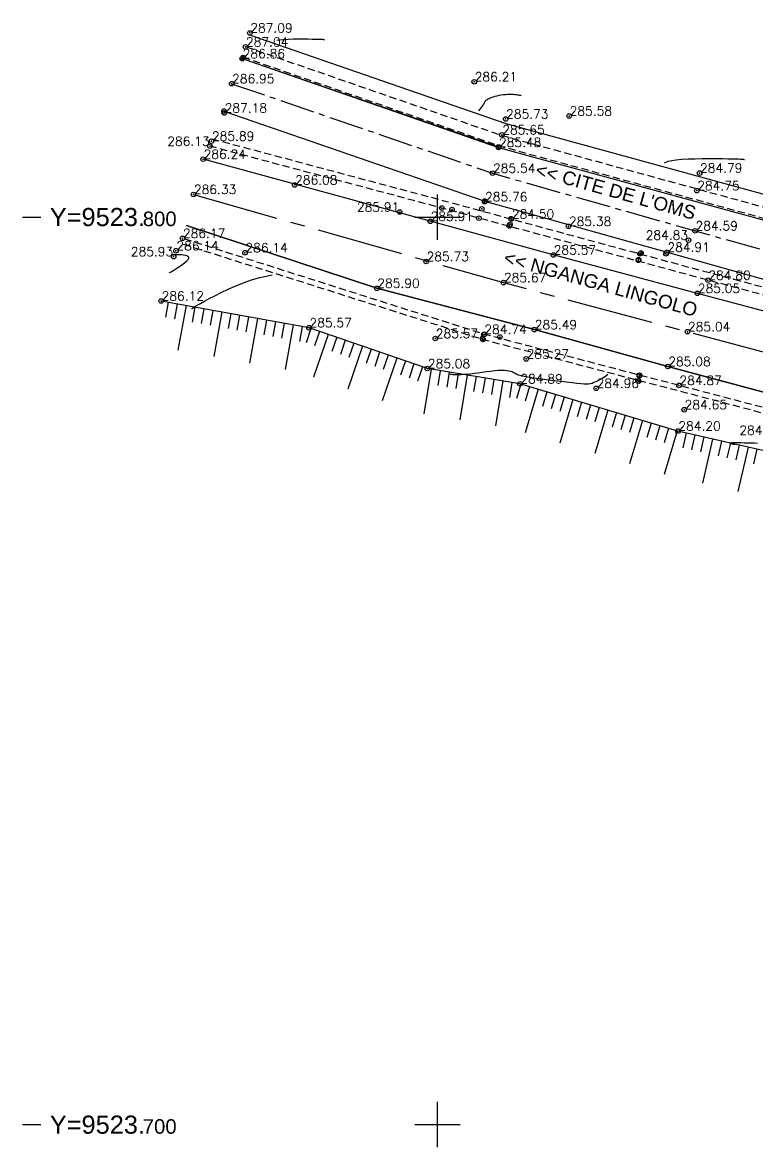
# Model space of a CAD drawing. Header units: millimetres. Extents: x 524954 to 526204, y 9523489 to 9524010.
# Drawn here: x 524954.3 to 525035.2, y 9523696.9 to 9523821.4 of the extents above; entities that cross this region are included whole.
import ezdxf
from ezdxf import colors
from ezdxf.entities.mleader import LeaderData, LeaderLine
from ezdxf.enums import TextEntityAlignment as Align
from ezdxf.math import Vec2, Vec3

# ---------------------------------------------------------------- set-up
doc = ezdxf.new("R2010")
doc.units = ezdxf.units.MM
doc.header["$PDMODE"] = 32
doc.header["$PDSIZE"] = 0.5
doc.linetypes.add('AXES2', pattern=[28.575, 19.05, -3.175, 3.175, -3.175])
doc.linetypes.add('CACHE2', pattern=[4.7625, 3.175, -1.5875])
for name, color, linetype in [('Annotation', 7, 'Continuous'), ('Axe_Route_Existante', 1, 'AXES2'), ('Bord_Route_Existante', 6, 'Continuous'), ('Caniveau', 5, 'CACHE2'), ('Carroyage(2)', 7, 'Continuous'), ('CN_01_00', 3, 'Continuous'), ('CN_02_00', 4, 'Continuous'), ('CN_05_00', 6, 'Continuous'), ('Haut_Talus', 30, 'Continuous'), ('Talus', 2, 'Continuous'), ('TopoAlt', 3, 'Continuous'), ('TOPOJIS', 7, 'Continuous'), ('Toponomie', 7, 'CACHE2')]:
    doc.layers.add(name, color=color, linetype=linetype)
doc.layers.add('Bord_Route_Existante_POLY3D', color=6, linetype='Continuous', plot=False)
doc.layers.add('Trottoir', color=7, linetype='Continuous', true_color=0xff6666)
doc.styles.add('Simplex 1.0', font='Simplex.shx', dxfattribs={"width": 0.99, "height": 1})
doc.styles.get("Standard").update_dxf_attribs({"font": 'arial.ttf'})

# ---------------------------------------------------------------- blocks, each defined once
blk = doc.blocks.new('TCPOINT M')
at = {"color": 0}
blk.add_point((0, 0), dxfattribs=at)
at = {"layer": 'TopoAlt', "style": 'Simplex 1.0', "width": 0.99}
blk.add_attdef('ALT', (0.15, 0.15), '', height=1, dxfattribs=at)

msp = doc.modelspace()

# ---------------------------------------------------------------- linework, layer by layer
at = {"layer": 'Axe_Route_Existante', "ltscale": 0.5, "flags": 128}
msp.add_lwpolyline([(524973.101, 9523802.49), (525007.26, 9523792.779), (525027.54, 9523787.364), (525056.127, 9523779.755), (525082.674, 9523773.102), (525107.546, 9523770.048), (525120.684, 9523770.139), (525151.777, 9523772.648), (525176.899, 9523773.894), (525199.324, 9523771.095), (525218.337, 9523765.264), (525227.192, 9523761.534), (525233.843, 9523758.094), (525246.468, 9523751.167), (525256.506, 9523745.531), (525267.014, 9523739.694), (525277.691, 9523733.704), (525288.849, 9523727.299), (525294.632, 9523724.022), (525301.927, 9523719.966), (525310.691, 9523715.333), (525328.32, 9523705.784), (525328.32, 9523705.784), (525337.316, 9523700.691), (525351.138, 9523692.703), (525363.696, 9523685.45), (525368.801, 9523682.627), (525375.475, 9523679.109), (525390.225, 9523670.468), (525400.9, 9523665.019), (525419.619, 9523658.456), (525435.368, 9523656.046), (525454.334, 9523656.625), (525476.288, 9523660.734), (525488.784, 9523664.768), (525501.859, 9523668.012), (525521.809, 9523675.315), (525541.116, 9523687.802), (525552.62, 9523697.708), (525562.351, 9523710.18), (525568.681, 9523722.572), (525575.059, 9523738.704), (525576.995, 9523751.051), (525577.798, 9523776.069), (525576.166, 9523799.52), (525574.181, 9523815.429), (525572.049, 9523834.204), (525569.92, 9523851.041), (525567.326, 9523868.19), (525565.579, 9523885.379), (525563.689, 9523903.219), (525561.356, 9523920.701), (525558.839, 9523938.161)], dxfattribs=at)
at = {"layer": 'Axe_Route_Existante', "ltscale": 0.2, "flags": 128}
msp.add_lwpolyline([(524977.305, 9523814.695), (525006.059, 9523804.831), (525028.37, 9523798.479), (525038.912, 9523795.522), (525048.316, 9523792.994), (525057.878, 9523790.358), (525070.878, 9523787.094), (525082.145, 9523784.869), (525094.524, 9523783.207), (525107.043, 9523782.438), (525119.719, 9523782.246), (525132.005, 9523782.846), (525146.311, 9523784.281), (525160.389, 9523785.573)], dxfattribs=at)
at = {"layer": 'Bord_Route_Existante', "flags": 128}
for points in [[(524978.471, 9523817.452), (525006.714, 9523807.672), (525049.682, 9523795.913), (525049.682, 9523795.913), (525059.038, 9523793.284), (525065.745, 9523791.464), (525070.953, 9523790.327), (525075.487, 9523789.263), (525081.936, 9523787.979), (525091.28, 9523786.607), (525094.329, 9523786.248), (525106.067, 9523785.345), (525119.054, 9523785.177), (525127.352, 9523785.549)], [(524976.461, 9523811.679), (525005.191, 9523801.758), (525025.279, 9523796.13), (525037.584, 9523792.694), (525047.344, 9523790.104), (525056.807, 9523787.568), (525069.508, 9523784.121), (525081.536, 9523781.639), (525092.597, 9523780.179), (525105.432, 9523779.119), (525119.151, 9523778.983), (525131.181, 9523779.552)], [(525221.578, 9523770.941), (525214.394, 9523773.56), (525201.773, 9523777.091), (525187.993, 9523779.477), (525178.148, 9523780.174), (525172.157, 9523780.555), (525166.33, 9523780.26), (525154.489, 9523779.368), (525145.368, 9523778.551), (525120.497, 9523776.02), (525106.173, 9523774.773), (525099.776, 9523775.298), (525085.501, 9523777.091), (525074.621, 9523779.414), (525059.705, 9523783.331), (525044.394, 9523787.379), (525028.625, 9523791.594), (525012.747, 9523795.824), (524999.188, 9523799.53), (524974.162, 9523806.373)], [(525125.167, 9523764.211), (525102.493, 9523766.683), (525102.493, 9523766.683), (525083.482, 9523768.521), (525071.595, 9523771.17), (525056.669, 9523775.03), (525042.24, 9523779.013), (525025.367, 9523783.534), (525010.659, 9523787.6), (524993.307, 9523792.15), (524972.341, 9523799.079)]]:
    msp.add_lwpolyline(points, dxfattribs=at)
at = {"layer": 'Bord_Route_Existante_POLY3D'}
for points in [[(524978.471, 9523817.452, 286.86), (525006.708, 9523807.726, 285.65), (525006.714, 9523807.672, 285.48), (525049.682, 9523795.913, 283.76), (525050.025, 9523795.866, 283.81), (525059.038, 9523793.284, 283.52), (525065.745, 9523791.464, 283.3), (525070.953, 9523790.327, 283.1), (525071.004, 9523790.39, 283.25), (525075.487, 9523789.263, 282.93), (525081.936, 9523787.979, 282.72), (525091.28, 9523786.607, 282.4), (525094.329, 9523786.248, 282.3), (525106.067, 9523785.345, 281.92), (525119.054, 9523785.177, 281.47), (525127.352, 9523785.549, 281.18)], [(524976.461, 9523811.679, 287.12), (525005.191, 9523801.758, 285.67), (525025.279, 9523796.13, 284.91), (525037.584, 9523792.694, 284.4), (525047.344, 9523790.104, 284.05), (525056.807, 9523787.568, 283.75), (525069.508, 9523784.121, 283.35), (525081.536, 9523781.639, 282.97), (525092.597, 9523780.179, 282.55), (525105.432, 9523779.119, 282.13), (525119.151, 9523778.983, 281.72), (525131.181, 9523779.552, 281.32)], [(525145.368, 9523778.551, 280.86), (525120.497, 9523776.02, 281.76), (525106.173, 9523774.773, 282.29), (525099.776, 9523775.298, 282.6), (525085.501, 9523777.091, 283.1), (525074.621, 9523779.414, 283.47), (525059.705, 9523783.331, 284), (525044.394, 9523787.379, 284.49), (525028.625, 9523791.594, 285.05), (525012.747, 9523795.824, 285.57), (524999.188, 9523799.53, 285.91), (524974.162, 9523806.373, 286.24)], [(524972.341, 9523799.079, 0), (524993.307, 9523792.15, 285.9), (525010.659, 9523787.6, 285.49), (525025.367, 9523783.534, 285.08), (525042.24, 9523779.013, 284.49), (525056.669, 9523775.03, 284), (525071.595, 9523771.17, 283.51), (525083.482, 9523768.521, 283.1), (525102.493, 9523766.683, 0), (525125.167, 9523764.211, 281.6), (525144.506, 9523765.617, 280.96)]]:
    msp.add_polyline3d(points, dxfattribs=at)
at = {"layer": 'Caniveau', "ltscale": 0.25, "flags": 128}
for points in [[(524978.921, 9523818.749), (525007.12, 9523808.984), (525050.049, 9523797.236), (525059.403, 9523794.608), (525066.071, 9523792.798), (525071.256, 9523791.666), (525075.778, 9523790.605), (525082.17, 9523789.332), (525091.46, 9523787.968), (525094.462, 9523787.615), (525106.129, 9523786.717), (525119.032, 9523786.55), (525127.277, 9523786.92), (525130.781, 9523787.148), (525144.254, 9523788.692), (525157.053, 9523789.824), (525159.565, 9523789.96), (525186.295, 9523791.678), (525194.148, 9523792.321), (525204.801, 9523793.175), (525211.059, 9523793.613), (525217.049, 9523794.156), (525223.871, 9523794.405), (525235.946, 9523793.365), (525246.588, 9523790.704), (525250.771, 9523788.828), (525257.796, 9523785.005), (525267.26, 9523779.721), (525275.934, 9523774.674), (525286.15, 9523769.083)], [(524978.535, 9523817.634), (525006.771, 9523807.856), (525049.734, 9523796.099), (525059.089, 9523793.471), (525065.79, 9523791.652), (525070.996, 9523790.516), (525075.528, 9523789.452), (525081.969, 9523788.169), (525091.305, 9523786.798), (525094.348, 9523786.441), (525106.076, 9523785.538), (525119.051, 9523785.37), (525127.341, 9523785.742), (525130.887, 9523785.973), (525144.373, 9523787.518), (525157.137, 9523788.647), (525159.635, 9523788.783), (525186.381, 9523790.501), (525194.243, 9523791.145), (525204.889, 9523791.999), (525211.154, 9523792.437), (525217.124, 9523792.978), (525223.842, 9523793.224), (525235.751, 9523792.198), (525246.2, 9523789.585), (525250.247, 9523787.77), (525257.255, 9523783.957), (525267.01, 9523778.976), (525275.314, 9523773.67), (525285.519, 9523767.841)], [(524975.141, 9523808.618), (525000.68, 9523801.804), (525030.01, 9523793.854), (525045.477, 9523789.732), (525059.166, 9523786.012), (525065.902, 9523784.25), (525084.094, 9523779.959), (525088.525, 9523779.269), (525107.014, 9523777.537), (525120.727, 9523777.307), (525124.339, 9523777.743), (525144.189, 9523779.476), (525152.038, 9523780.016), (525158.051, 9523780.697), (525172.163, 9523781.399), (525172.115, 9523781.335), (525186.089, 9523780.714), (525201.95, 9523777.916), (525212.887, 9523775.146), (525221.806, 9523771.933), (525221.948, 9523771.873)], [(525221.578, 9523770.941), (525212.633, 9523774.341), (525201.773, 9523777.091), (525185.999, 9523779.874), (525185.993, 9523779.938), (525172.157, 9523780.555), (525158.119, 9523779.856), (525152.114, 9523779.177), (525144.255, 9523778.635), (525124.426, 9523776.904), (525120.771, 9523776.463), (525106.967, 9523776.694), (525088.421, 9523778.432), (525083.932, 9523779.131), (525065.698, 9523783.432), (525058.949, 9523785.198), (525045.258, 9523788.918), (525029.791, 9523793.04), (525029.791, 9523793.04), (525029.791, 9523793.04), (525029.791, 9523793.04), (525000.461, 9523800.99), (524974.924, 9523807.804)], [(525211.995, 9523742.614), (525215.039, 9523749.294), (525215.396, 9523753.333), (525214.887, 9523755.405), (525213.976, 9523757.187), (525212.811, 9523758.664), (525209.418, 9523760.747), (525205.065, 9523762.245), (525198.408, 9523763.935), (525180.739, 9523766.443), (525180.739, 9523766.443), (525161.591, 9523766.325), (525152.225, 9523765.605), (525142.435, 9523764.691), (525123.599, 9523763.429), (525123.017, 9523763.396), (525096.708, 9523764.308), (525077.9, 9523767.286), (525060.179, 9523771.686), (525053.682, 9523773.529), (525040.523, 9523777.152), (525026.447, 9523780.866), (525022.086, 9523781.988), (525004.992, 9523786.496), (524971.704, 9523797.075)], [(525212.523, 9523742.362), (525215.682, 9523749.328), (525216.089, 9523753.459), (525215.342, 9523755.852), (525214.458, 9523757.799), (525213.085, 9523759.336), (525209.663, 9523761.362), (525205.234, 9523762.825), (525198.525, 9523764.528), (525180.8, 9523767.044), (525180.8, 9523767.044), (525161.56, 9523766.927), (525152.174, 9523766.206), (525142.387, 9523765.292), (525123.561, 9523764.031), (525123.01, 9523764), (525096.766, 9523764.91), (525078.02, 9523767.878), (525060.334, 9523772.269), (525053.844, 9523774.11), (525040.68, 9523777.734), (525026.599, 9523781.449), (525022.238, 9523782.572), (525005.16, 9523787.075), (524971.887, 9523797.649)]]:
    msp.add_lwpolyline(points, dxfattribs=at)
at = {"layer": 'Carroyage(2)'}
for p, q in [((525000, 9523797.5), (525000, 9523802.5)), ((524954.268, 9523800), (524956.268, 9523800)), ((524997.5, 9523800), (525002.5, 9523800)), ((525000, 9523697.5), (525000, 9523702.5)), ((524954.268, 9523700), (524956.268, 9523700)), ((524997.5, 9523700), (525002.5, 9523700))]:
    msp.add_line(p, q, dxfattribs=at)
at = {"layer": 'CN_01_00', "elevation": 287, "flags": 128}
msp.add_lwpolyline([(524982.284, 9523819.478), (524982.487, 9523819.512), (524982.982, 9523819.566), (524983.519, 9523819.601), (524984.079, 9523819.622), (524984.644, 9523819.631), (524985.195, 9523819.63), (524985.713, 9523819.623), (524986.18, 9523819.613), (524986.577, 9523819.603), (524986.89, 9523819.594), (524987.125, 9523819.588), (524987.294, 9523819.583), (524987.407, 9523819.58), (524987.475, 9523819.578), (524987.51, 9523819.577), (524987.523, 9523819.576), (524987.525, 9523819.576)], dxfattribs=at)
at = {"layer": 'CN_02_00', "flags": 128}
for points, elevation in [([(525004.528, 9523811.703), (525004.673, 9523811.875), (525004.811, 9523812.049), (525004.92, 9523812.195), (525005.004, 9523812.317), (525005.068, 9523812.419), (525005.117, 9523812.504), (525005.155, 9523812.576), (525005.187, 9523812.639), (525005.218, 9523812.696), (525005.252, 9523812.752), (525005.293, 9523812.806), (525005.343, 9523812.86), (525005.404, 9523812.913), (525005.48, 9523812.967), (525005.572, 9523813.021), (525005.685, 9523813.077), (525005.819, 9523813.134), (525005.978, 9523813.193), (525006.158, 9523813.253), (525006.355, 9523813.311), (525006.567, 9523813.366), (525006.789, 9523813.416), (525007.017, 9523813.46), (525007.248, 9523813.495), (525007.478, 9523813.519), (525007.703, 9523813.533), (525007.922, 9523813.537), (525008.13, 9523813.532), (525008.326, 9523813.522), (525008.506, 9523813.507), (525008.669, 9523813.49), (525008.81, 9523813.473), (525008.928, 9523813.457), (525009.02, 9523813.445), (525009.09, 9523813.436), (525009.14, 9523813.429), (525009.173, 9523813.424), (525009.193, 9523813.422), (525009.204, 9523813.42), (525009.208, 9523813.42), (525009.208, 9523813.42)], 286), ([(524970.406, 9523793.837), (524970.407, 9523793.837), (524970.414, 9523793.842), (524970.433, 9523793.854), (524970.471, 9523793.877), (524970.533, 9523793.916), (524970.625, 9523793.973), (524970.755, 9523794.054), (524970.927, 9523794.161), (524971.144, 9523794.297), (524971.392, 9523794.455), (524971.655, 9523794.629), (524971.916, 9523794.811), (524972.157, 9523794.994), (524972.36, 9523795.17), (524972.51, 9523795.331), (524972.588, 9523795.471), (524972.584, 9523795.583), (524972.507, 9523795.669), (524972.373, 9523795.733), (524972.199, 9523795.779), (524972.001, 9523795.809), (524971.794, 9523795.828), (524971.595, 9523795.838), (524971.419, 9523795.844), (524971.28, 9523795.848), (524971.175, 9523795.851), (524971.1, 9523795.853), (524971.05, 9523795.855), (524971.019, 9523795.855), (524971.003, 9523795.856), (524970.998, 9523795.856), (524970.997, 9523795.856)], 286), ([(524972.925, 9523789.885), (524972.925, 9523789.885), (524972.925, 9523789.886), (524972.926, 9523789.887), (524972.928, 9523789.89), (524972.932, 9523789.894), (524972.937, 9523789.9), (524972.944, 9523789.909), (524972.953, 9523789.921), (524972.967, 9523789.938), (524972.998, 9523789.964), (524973.059, 9523790.008), (524973.164, 9523790.076), (524973.327, 9523790.174), (524973.562, 9523790.31), (524973.882, 9523790.49), (524974.302, 9523790.722), (524974.83, 9523791.008), (524975.455, 9523791.336), (524976.163, 9523791.692), (524976.938, 9523792.06), (524977.764, 9523792.424), (524978.626, 9523792.768), (524979.509, 9523793.079), (524980.396, 9523793.339), (524981.274, 9523793.539), (524981.76, 9523793.625)], 286), ([(525032.753, 9523774.917), (525032.753, 9523774.917), (525032.752, 9523774.917), (525032.75, 9523774.918), (525032.746, 9523774.919), (525032.739, 9523774.921), (525032.728, 9523774.923), (525032.713, 9523774.927), (525032.694, 9523774.932), (525032.669, 9523774.938), (525032.638, 9523774.945), (525032.603, 9523774.954), (525032.563, 9523774.965), (525032.518, 9523774.977), (525032.47, 9523774.99), (525032.417, 9523775.005), (525032.361, 9523775.022), (525032.303, 9523775.04), (525032.249, 9523775.059), (525032.207, 9523775.078), (525032.184, 9523775.096), (525032.188, 9523775.113), (525032.227, 9523775.128), (525032.309, 9523775.139), (525032.44, 9523775.147), (525032.625, 9523775.151), (525032.861, 9523775.151), (525033.138, 9523775.148), (525033.45, 9523775.142), (525033.788, 9523775.135), (525034.144, 9523775.126), (525034.512, 9523775.118), (525034.882, 9523775.11), (525035.248, 9523775.103)], 284)]:
    msp.add_lwpolyline(points, dxfattribs=dict(at, elevation=elevation))
at = {"layer": 'CN_05_00', "elevation": 285, "flags": 128}
for points in [[(525025.02, 9523805.981), (525025.078, 9523806.016), (525025.395, 9523806.139), (525025.797, 9523806.236), (525026.301, 9523806.311), (525026.914, 9523806.367), (525027.615, 9523806.406), (525028.374, 9523806.431), (525029.161, 9523806.444), (525029.947, 9523806.447), (525030.701, 9523806.444), (525031.395, 9523806.436), (525031.998, 9523806.426), (525032.489, 9523806.415), (525032.873, 9523806.406), (525033.166, 9523806.396), (525033.38, 9523806.388), (525033.529, 9523806.38), (525033.629, 9523806.373), (525033.692, 9523806.366), (525033.732, 9523806.361), (525033.762, 9523806.357), (525033.785, 9523806.354), (525033.801, 9523806.352), (525033.812, 9523806.351), (525033.818, 9523806.35), (525033.821, 9523806.349), (525033.823, 9523806.349), (525033.823, 9523806.349)], [(525001.383, 9523782.679), (525001.384, 9523782.679), (525001.388, 9523782.679), (525001.399, 9523782.678), (525001.42, 9523782.677), (525001.456, 9523782.676), (525001.509, 9523782.673), (525001.582, 9523782.67), (525001.681, 9523782.666), (525001.806, 9523782.66), (525001.962, 9523782.655), (525002.148, 9523782.653), (525002.368, 9523782.654), (525002.623, 9523782.662), (525002.914, 9523782.677), (525003.243, 9523782.702), (525003.613, 9523782.739), (525004.022, 9523782.787), (525004.461, 9523782.844), (525004.917, 9523782.906), (525005.379, 9523782.968), (525005.835, 9523783.026), (525006.272, 9523783.075), (525006.679, 9523783.111), (525007.044, 9523783.129), (525007.356, 9523783.128), (525007.621, 9523783.108), (525007.843, 9523783.073), (525008.03, 9523783.026), (525008.187, 9523782.971), (525008.321, 9523782.911), (525008.438, 9523782.849), (525008.544, 9523782.788), (525008.647, 9523782.731), (525008.758, 9523782.678), (525008.892, 9523782.626), (525009.061, 9523782.573), (525009.279, 9523782.519), (525009.559, 9523782.461), (525009.914, 9523782.397), (525010.358, 9523782.326), (525010.898, 9523782.248), (525011.514, 9523782.163), (525012.18, 9523782.076), (525012.87, 9523781.989), (525013.559, 9523781.905), (525014.22, 9523781.826), (525014.829, 9523781.757), (525015.357, 9523781.7), (525015.789, 9523781.657), (525016.134, 9523781.63), (525016.412, 9523781.621), (525016.642, 9523781.631), (525016.842, 9523781.662), (525017.033, 9523781.714), (525017.232, 9523781.79), (525017.46, 9523781.89), (525017.729, 9523782.018), (525018.037, 9523782.18), (525018.372, 9523782.387), (525018.726, 9523782.647), (525018.757, 9523782.674)]]:
    msp.add_lwpolyline(points, dxfattribs=at)
at = {"layer": 'Haut_Talus', "flags": 128}
msp.add_lwpolyline([(525196.209, 9523734.666), (525185.666, 9523736.075), (525174.732, 9523738.405), (525167.266, 9523739.353), (525162.456, 9523738.862), (525160.617, 9523739.586), (525160.617, 9523739.586), (525148.449, 9523742.953), (525140.268, 9523745.585), (525128.783, 9523751.058), (525115.061, 9523754.312), (525099.667, 9523759.924), (525089.678, 9523759.911), (525072.881, 9523765.307), (525051.318, 9523770.478), (525037.439, 9523773.912), (525026.483, 9523776.419), (525009.07, 9523781.626), (524998.873, 9523783.305), (524985.831, 9523787.803), (524969.54, 9523790.743)], dxfattribs=at)
at = {"layer": 'Talus'}
for p, q in [((524970.312, 9523790.604), (524970.015, 9523788.964)), ((524971.296, 9523790.427), (524971, 9523788.786)), ((524972.28, 9523790.249), (524971.392, 9523785.328)), ((524973.264, 9523790.071), (524972.968, 9523788.431)), ((524974.248, 9523789.894), (524973.952, 9523788.254)), ((524975.232, 9523789.716), (524974.936, 9523788.076)), ((524976.216, 9523789.538), (524975.328, 9523784.618)), ((524977.2, 9523789.361), (524976.904, 9523787.721)), ((524978.184, 9523789.183), (524977.888, 9523787.543)), ((524979.168, 9523789.005), (524978.872, 9523787.365)), ((524980.153, 9523788.828), (524979.264, 9523783.907)), ((524981.137, 9523788.65), (524980.841, 9523787.01)), ((524982.121, 9523788.473), (524981.825, 9523786.832)), ((524983.105, 9523788.295), (524982.809, 9523786.655)), ((524984.089, 9523788.117), (524983.201, 9523783.197)), ((524985.073, 9523787.94), (524984.777, 9523786.299)), ((524986.048, 9523787.728), (524985.505, 9523786.152)), ((524987.939, 9523787.076), (524986.309, 9523782.349)), ((524986.994, 9523787.402), (524986.45, 9523785.826)), ((524988.884, 9523786.75), (524988.341, 9523785.174)), ((524989.83, 9523786.424), (524989.286, 9523784.848)), ((524991.72, 9523785.772), (524990.09, 9523781.045)), ((524990.775, 9523786.098), (524990.232, 9523784.522)), ((524992.666, 9523785.446), (524992.122, 9523783.87)), ((524993.611, 9523785.12), (524993.068, 9523783.544)), ((524995.502, 9523784.468), (524993.872, 9523779.741)), ((524994.556, 9523784.794), (524994.013, 9523783.218)), ((524996.447, 9523784.142), (524995.904, 9523782.566)), ((524997.393, 9523783.816), (524996.849, 9523782.24)), ((524998.338, 9523783.49), (524997.795, 9523781.914)), ((524999.301, 9523783.235), (524998.489, 9523778.301)), ((525000.288, 9523783.072), (525000.017, 9523781.428)), ((525001.275, 9523782.91), (525001.004, 9523781.265)), ((525002.261, 9523782.747), (525001.991, 9523781.103)), ((525003.248, 9523782.585), (525002.436, 9523777.651)), ((525004.235, 9523782.422), (525003.964, 9523780.778)), ((525005.222, 9523782.26), (525004.951, 9523780.615)), ((525006.208, 9523782.097), (525005.937, 9523780.453)), ((525007.195, 9523781.935), (525006.383, 9523777.001)), ((525008.182, 9523781.773), (525007.911, 9523780.128)), ((525009.166, 9523781.598), (525008.688, 9523780.001)), ((525010.124, 9523781.311), (525009.646, 9523779.715)), ((525011.082, 9523781.025), (525009.649, 9523776.234)), ((525012.04, 9523780.738), (525011.562, 9523779.141)), ((525012.998, 9523780.452), (525012.52, 9523778.855)), ((525013.956, 9523780.165), (525013.478, 9523778.568)), ((525014.914, 9523779.879), (525013.481, 9523775.088)), ((525015.872, 9523779.592), (525015.395, 9523777.995)), ((525016.83, 9523779.306), (525016.353, 9523777.709)), ((525017.788, 9523779.019), (525017.311, 9523777.422)), ((525018.746, 9523778.733), (525017.314, 9523773.942)), ((525019.704, 9523778.446), (525019.227, 9523776.849)), ((525020.662, 9523778.16), (525020.185, 9523776.563)), ((525021.62, 9523777.873), (525021.143, 9523776.276)), ((525022.579, 9523777.587), (525021.146, 9523772.796)), ((525023.537, 9523777.3), (525023.059, 9523775.703)), ((525024.495, 9523777.013), (525024.017, 9523775.417)), ((525025.453, 9523776.727), (525024.975, 9523775.13)), ((525026.411, 9523776.44), (525024.978, 9523771.65)), ((525027.384, 9523776.213), (525027.013, 9523774.588)), ((525028.359, 9523775.989), (525027.987, 9523774.365)), ((525029.334, 9523775.766), (525028.962, 9523774.142)), ((525030.309, 9523775.543), (525029.193, 9523770.669)), ((525031.284, 9523775.32), (525030.912, 9523773.696)), ((525032.258, 9523775.097), (525031.887, 9523773.472)), ((525033.233, 9523774.874), (525032.861, 9523773.249)), ((525034.208, 9523774.651), (525033.093, 9523769.777)), ((525035.183, 9523774.428), (525034.811, 9523772.803))]:
    msp.add_line(p, q, dxfattribs=at)
at = {"layer": 'Trottoir', "ltscale": 0.25, "flags": 128}
msp.add_lwpolyline([(524979.372, 9523820.053), (525007.528, 9523810.303), (525050.418, 9523798.565), (525059.771, 9523795.938), (525066.399, 9523794.139), (525071.561, 9523793.012), (525076.07, 9523791.954), (525082.405, 9523790.692), (525091.982, 9523790.036), (525091.982, 9523790.036), (525109.407, 9523788.924), (525126.934, 9523789.003)], dxfattribs=at)

# ---------------------------------------------------------------- block references
at = {"layer": 'TOPOJIS'}
ref = msp.add_blockref('TCPOINT M', (524979.308, 9523820.284, 287.09), dxfattribs=at)
ref.add_attrib('ALT', '287.09', (524979.358, 9523820.334, 287.09), dxfattribs={"layer": 'TopoAlt', "height": 1, "style": 'Simplex 1.0', "width": 0.99})
ref = msp.add_blockref('TCPOINT M', (524978.831, 9523818.744, 287.04), dxfattribs=at)
ref.add_attrib('ALT', '287.04', (524978.881, 9523818.794, 287.04), dxfattribs={"layer": 'TopoAlt', "height": 1, "style": 'Simplex 1.0', "width": 0.99})
ref = msp.add_blockref('TCPOINT M', (524978.471, 9523817.452, 286.86), dxfattribs=at)
ref.add_attrib('ALT', '286.86', (524978.521, 9523817.502, 286.86), dxfattribs={"layer": 'TopoAlt', "height": 1, "style": 'Simplex 1.0', "width": 0.99})
for p in [(524978.575, 9523817.57, 287.01), (524976.461, 9523811.679, 287.12), (525006.708, 9523807.726, 285.65), (525005.191, 9523801.758, 285.67), (525000.461, 9523800.99, 285.65), (525001.592, 9523800.839, 284.57), (525004.868, 9523800.898, 285.3), (525004.551, 9523799.876, 285.55), (525007.977, 9523799.168, 284.5), (525008.079, 9523799.825, 285.21), (525007.894, 9523799.016, 285.46), (525022.31, 9523795.946, 284.1), (525022.414, 9523796.035, 284.87), (525025.165, 9523795.952, 284.91), (525022.123, 9523795.237, 285.04), (525022.148, 9523795.295, 284.1), (525005.16, 9523787.075, 285.4), (525006.852, 9523786.777, 285.4), (525004.938, 9523786.633, 284.75), (525004.999, 9523786.513, 285.2), (525022.081, 9523781.94, 284.24), (525022.155, 9523781.92, 284.75), (525022.23, 9523782.48, 284.21), (525022.238, 9523782.572, 284.91)]:
    msp.add_blockref('TCPOINT M', p, dxfattribs=at)
ref = msp.add_blockref('TCPOINT M', (524977.305, 9523814.695, 286.95), dxfattribs=at)
ref.add_attrib('ALT', '286.95', (524977.355, 9523814.745, 286.95), dxfattribs={"layer": 'TopoAlt', "height": 1, "style": 'Simplex 1.0', "width": 0.99})
ref = msp.add_blockref('TCPOINT M', (525004.039, 9523814.904, 286.21), dxfattribs=at)
ref.add_attrib('ALT', '286.21', (525004.089, 9523814.954, 286.21), dxfattribs={"layer": 'TopoAlt', "height": 1, "style": 'Simplex 1.0', "width": 0.99})
ref = msp.add_blockref('TCPOINT M', (524976.489, 9523811.472, 287.18), dxfattribs=at)
ref.add_attrib('ALT', '287.18', (524976.539, 9523811.522, 287.18), dxfattribs={"layer": 'TopoAlt', "height": 1, "style": 'Simplex 1.0', "width": 0.99})
ref = msp.add_blockref('TCPOINT M', (525007.499, 9523810.807, 285.73), dxfattribs=at)
ref.add_attrib('ALT', '285.73', (525007.549, 9523810.857, 285.73), dxfattribs={"layer": 'TopoAlt', "height": 1, "style": 'Simplex 1.0', "width": 0.99})
ref = msp.add_blockref('TCPOINT M', (525014.501, 9523811.13, 285.58), dxfattribs=at)
ref.add_attrib('ALT', '285.58', (525014.551, 9523811.18, 285.58), dxfattribs={"layer": 'TopoAlt', "height": 1, "style": 'Simplex 1.0', "width": 0.99})
ref = msp.add_blockref('TCPOINT M', (524975.081, 9523808.362, 285.89), dxfattribs=at)
ref.add_attrib('ALT', '285.89', (524975.131, 9523808.412, 285.89), dxfattribs={"layer": 'TopoAlt', "height": 1, "style": 'Simplex 1.0', "width": 0.99})
ref = msp.add_blockref('TCPOINT M', (525007.078, 9523809.061, 285.65), dxfattribs=at)
ref.add_attrib('ALT', '285.65', (525007.128, 9523809.111, 285.65), dxfattribs={"layer": 'TopoAlt', "height": 1, "style": 'Simplex 1.0', "width": 0.99})
ref = msp.add_blockref('TCPOINT M', (524974.924, 9523807.804, 286.13), dxfattribs=at)
ref.add_attrib('ALT', '286.13', dxfattribs={"layer": 'TopoAlt', "height": 1, "style": 'Simplex 1.0', "width": 0.99}).set_placement((524974.874, 9523807.854, 286.13), align=Align.RIGHT)
ref = msp.add_blockref('TCPOINT M', (525006.714, 9523807.672, 285.48), dxfattribs=at)
ref.add_attrib('ALT', '285.48', (525006.764, 9523807.722, 285.48), dxfattribs={"layer": 'TopoAlt', "height": 1, "style": 'Simplex 1.0', "width": 0.99})
ref = msp.add_blockref('TCPOINT M', (524974.162, 9523806.373, 286.24), dxfattribs=at)
ref.add_attrib('ALT', '286.24', (524974.212, 9523806.423, 286.24), dxfattribs={"layer": 'TopoAlt', "height": 1, "style": 'Simplex 1.0', "width": 0.99})
ref = msp.add_blockref('TCPOINT M', (525006.059, 9523804.831, 285.54), dxfattribs=at)
ref.add_attrib('ALT', '285.54', (525006.109, 9523804.881, 285.54), dxfattribs={"layer": 'TopoAlt', "height": 1, "style": 'Simplex 1.0', "width": 0.99})
ref = msp.add_blockref('TCPOINT M', (525028.869, 9523804.844, 284.79), dxfattribs=at)
ref.add_attrib('ALT', '284.79', (525028.919, 9523804.894, 284.79), dxfattribs={"layer": 'TopoAlt', "height": 1, "style": 'Simplex 1.0', "width": 0.99})
ref = msp.add_blockref('TCPOINT M', (524984.25, 9523803.534, 286.08), dxfattribs=at)
ref.add_attrib('ALT', '286.08', (524984.3, 9523803.584, 286.08), dxfattribs={"layer": 'TopoAlt', "height": 1, "style": 'Simplex 1.0', "width": 0.99})
ref = msp.add_blockref('TCPOINT M', (524973.101, 9523802.49, 286.33), dxfattribs=at)
ref.add_attrib('ALT', '286.33', (524973.151, 9523802.54, 286.33), dxfattribs={"layer": 'TopoAlt', "height": 1, "style": 'Simplex 1.0', "width": 0.99})
ref = msp.add_blockref('TCPOINT M', (525028.56, 9523802.909, 284.75), dxfattribs=at)
ref.add_attrib('ALT', '284.75', (525028.61, 9523802.959, 284.75), dxfattribs={"layer": 'TopoAlt', "height": 1, "style": 'Simplex 1.0', "width": 0.99})
ref = msp.add_blockref('TCPOINT M', (525005.18, 9523801.681, 285.76), dxfattribs=at)
ref.add_attrib('ALT', '285.76', (525005.23, 9523801.731, 285.76), dxfattribs={"layer": 'TopoAlt', "height": 1, "style": 'Simplex 1.0', "width": 0.99})
ref = msp.add_blockref('TCPOINT M', (524995.822, 9523800.554, 285.91), dxfattribs=at)
ref.add_attrib('ALT', '285.91', dxfattribs={"layer": 'TopoAlt', "height": 1, "style": 'Simplex 1.0', "width": 0.99}).set_placement((524995.772, 9523800.604, 285.91), align=Align.RIGHT)
ref = msp.add_blockref('TCPOINT M', (525008.13, 9523799.78, 284.5), dxfattribs=at)
ref.add_attrib('ALT', '284.50', (525008.18, 9523799.83, 284.5), dxfattribs={"layer": 'TopoAlt', "height": 1, "style": 'Simplex 1.0', "width": 0.99})
ref = msp.add_blockref('TCPOINT M', (524999.188, 9523799.53, 285.91), dxfattribs=at)
ref.add_attrib('ALT', '285.91', (524999.238, 9523799.58, 285.91), dxfattribs={"layer": 'TopoAlt', "height": 1, "style": 'Simplex 1.0', "width": 0.99})
ref = msp.add_blockref('TCPOINT M', (525014.425, 9523798.973, 285.38), dxfattribs=at)
ref.add_attrib('ALT', '285.38', (525014.475, 9523799.023, 285.38), dxfattribs={"layer": 'TopoAlt', "height": 1, "style": 'Simplex 1.0', "width": 0.99})
ref = msp.add_blockref('TCPOINT M', (525028.37, 9523798.479, 284.59), dxfattribs=at)
ref.add_attrib('ALT', '284.59', (525028.42, 9523798.529, 284.59), dxfattribs={"layer": 'TopoAlt', "height": 1, "style": 'Simplex 1.0', "width": 0.99})
ref = msp.add_blockref('TCPOINT M', (524971.887, 9523797.649, 286.17), dxfattribs=at)
ref.add_attrib('ALT', '286.17', (524971.937, 9523797.699, 286.17), dxfattribs={"layer": 'TopoAlt', "height": 1, "style": 'Simplex 1.0', "width": 0.99})
ref = msp.add_blockref('TCPOINT M', (525027.649, 9523797.457, 284.83), dxfattribs=at)
ref.add_attrib('ALT', '284.83', dxfattribs={"layer": 'TopoAlt', "height": 1, "style": 'Simplex 1.0', "width": 0.99}).set_placement((525027.599, 9523797.507, 284.83), align=Align.RIGHT)
ref = msp.add_blockref('TCPOINT M', (524971.169, 9523796.286, 286.14), dxfattribs=at)
ref.add_attrib('ALT', '286.14', (524971.219, 9523796.336, 286.14), dxfattribs={"layer": 'TopoAlt', "height": 1, "style": 'Simplex 1.0', "width": 0.99})
ref = msp.add_blockref('TCPOINT M', (524978.775, 9523796.067, 286.14), dxfattribs=at)
ref.add_attrib('ALT', '286.14', (524978.825, 9523796.117, 286.14), dxfattribs={"layer": 'TopoAlt', "height": 1, "style": 'Simplex 1.0', "width": 0.99})
ref = msp.add_blockref('TCPOINT M', (525012.747, 9523795.824, 285.57), dxfattribs=at)
ref.add_attrib('ALT', '285.57', (525012.797, 9523795.874, 285.57), dxfattribs={"layer": 'TopoAlt', "height": 1, "style": 'Simplex 1.0', "width": 0.99})
ref = msp.add_blockref('TCPOINT M', (525025.279, 9523796.13, 284.91), dxfattribs=at)
ref.add_attrib('ALT', '284.91', (525025.329, 9523796.18, 284.91), dxfattribs={"layer": 'TopoAlt', "height": 1, "style": 'Simplex 1.0', "width": 0.99})
ref = msp.add_blockref('TCPOINT M', (524970.91, 9523795.641, 285.93), dxfattribs=at)
ref.add_attrib('ALT', '285.93', dxfattribs={"layer": 'TopoAlt', "height": 1, "style": 'Simplex 1.0', "width": 0.99}).set_placement((524970.86, 9523795.691, 285.93), align=Align.RIGHT)
ref = msp.add_blockref('TCPOINT M', (524998.733, 9523795.102, 285.73), dxfattribs=at)
ref.add_attrib('ALT', '285.73', (524998.783, 9523795.152, 285.73), dxfattribs={"layer": 'TopoAlt', "height": 1, "style": 'Simplex 1.0', "width": 0.99})
ref = msp.add_blockref('TCPOINT M', (524993.307, 9523792.15, 285.9), dxfattribs=at)
ref.add_attrib('ALT', '285.90', (524993.357, 9523792.2, 285.9), dxfattribs={"layer": 'TopoAlt', "height": 1, "style": 'Simplex 1.0', "width": 0.99})
ref = msp.add_blockref('TCPOINT M', (525007.26, 9523792.779, 285.67), dxfattribs=at)
ref.add_attrib('ALT', '285.67', (525007.31, 9523792.829, 285.67), dxfattribs={"layer": 'TopoAlt', "height": 1, "style": 'Simplex 1.0', "width": 0.99})
ref = msp.add_blockref('TCPOINT M', (525029.791, 9523793.04, 284.8), dxfattribs=at)
ref.add_attrib('ALT', '284.80', (525029.841, 9523793.09, 284.8), dxfattribs={"layer": 'TopoAlt', "height": 1, "style": 'Simplex 1.0', "width": 0.99})
ref = msp.add_blockref('TCPOINT M', (525028.625, 9523791.594, 285.05), dxfattribs=at)
ref.add_attrib('ALT', '285.05', (525028.675, 9523791.644, 285.05), dxfattribs={"layer": 'TopoAlt', "height": 1, "style": 'Simplex 1.0', "width": 0.99})
ref = msp.add_blockref('TCPOINT M', (524969.54, 9523790.743, 286.12), dxfattribs=at)
ref.add_attrib('ALT', '286.12', (524969.59, 9523790.793, 286.12), dxfattribs={"layer": 'TopoAlt', "height": 1, "style": 'Simplex 1.0', "width": 0.99})
ref = msp.add_blockref('TCPOINT M', (524985.831, 9523787.803, 285.57), dxfattribs=at)
ref.add_attrib('ALT', '285.57', (524985.881, 9523787.853, 285.57), dxfattribs={"layer": 'TopoAlt', "height": 1, "style": 'Simplex 1.0', "width": 0.99})
ref = msp.add_blockref('TCPOINT M', (525010.659, 9523787.6, 285.49), dxfattribs=at)
ref.add_attrib('ALT', '285.49', (525010.709, 9523787.65, 285.49), dxfattribs={"layer": 'TopoAlt', "height": 1, "style": 'Simplex 1.0', "width": 0.99})
ref = msp.add_blockref('TCPOINT M', (525027.54, 9523787.364, 285.04), dxfattribs=at)
ref.add_attrib('ALT', '285.04', (525027.59, 9523787.414, 285.04), dxfattribs={"layer": 'TopoAlt', "height": 1, "style": 'Simplex 1.0', "width": 0.99})
ref = msp.add_blockref('TCPOINT M', (524999.749, 9523786.617, 285.57), dxfattribs=at)
ref.add_attrib('ALT', '285.57', (524999.799, 9523786.667, 285.57), dxfattribs={"layer": 'TopoAlt', "height": 1, "style": 'Simplex 1.0', "width": 0.99})
ref = msp.add_blockref('TCPOINT M', (525005.102, 9523787.068, 284.74), dxfattribs=at)
ref.add_attrib('ALT', '284.74', (525005.152, 9523787.118, 284.74), dxfattribs={"layer": 'TopoAlt', "height": 1, "style": 'Simplex 1.0', "width": 0.99})
ref = msp.add_blockref('TCPOINT M', (525009.76, 9523784.368, 285.27), dxfattribs=at)
ref.add_attrib('ALT', '285.27', (525009.81, 9523784.418, 285.27), dxfattribs={"layer": 'TopoAlt', "height": 1, "style": 'Simplex 1.0', "width": 0.99})
ref = msp.add_blockref('TCPOINT M', (525025.367, 9523783.534, 285.08), dxfattribs=at)
ref.add_attrib('ALT', '285.08', (525025.417, 9523783.584, 285.08), dxfattribs={"layer": 'TopoAlt', "height": 1, "style": 'Simplex 1.0', "width": 0.99})
ref = msp.add_blockref('TCPOINT M', (524998.873, 9523783.305, 285.08), dxfattribs=at)
ref.add_attrib('ALT', '285.08', (524998.923, 9523783.355, 285.08), dxfattribs={"layer": 'TopoAlt', "height": 1, "style": 'Simplex 1.0', "width": 0.99})
ref = msp.add_blockref('TCPOINT M', (525009.07, 9523781.626, 284.89), dxfattribs=at)
ref.add_attrib('ALT', '284.89', (525009.12, 9523781.676, 284.89), dxfattribs={"layer": 'TopoAlt', "height": 1, "style": 'Simplex 1.0', "width": 0.99})
ref = msp.add_blockref('TCPOINT M', (525017.474, 9523781.123, 284.96), dxfattribs=at)
ref.add_attrib('ALT', '284.96', (525017.524, 9523781.173, 284.96), dxfattribs={"layer": 'TopoAlt', "height": 1, "style": 'Simplex 1.0', "width": 0.99})
ref = msp.add_blockref('TCPOINT M', (525026.599, 9523781.449, 284.87), dxfattribs=at)
ref.add_attrib('ALT', '284.87', (525026.649, 9523781.499, 284.87), dxfattribs={"layer": 'TopoAlt', "height": 1, "style": 'Simplex 1.0', "width": 0.99})
ref = msp.add_blockref('TCPOINT M', (525027.172, 9523778.768, 284.65), dxfattribs=at)
ref.add_attrib('ALT', '284.65', (525027.222, 9523778.818, 284.65), dxfattribs={"layer": 'TopoAlt', "height": 1, "style": 'Simplex 1.0', "width": 0.99})
ref = msp.add_blockref('TCPOINT M', (525026.483, 9523776.419, 284.2), dxfattribs=at)
ref.add_attrib('ALT', '284.20', (525026.533, 9523776.469, 284.2), dxfattribs={"layer": 'TopoAlt', "height": 1, "style": 'Simplex 1.0', "width": 0.99})
ref = msp.add_blockref('TCPOINT M', (525037.967, 9523775.959, 284.16), dxfattribs=at)
ref.add_attrib('ALT', '284.16', dxfattribs={"layer": 'TopoAlt', "height": 1, "style": 'Simplex 1.0', "width": 0.99}).set_placement((525037.917, 9523776.009, 284.16), align=Align.RIGHT)

# ---------------------------------------------------------------- texts
at = {"layer": 'Annotation'}
for s, height, p in [('Y=9523.', 2, (524957.268, 9523799)), ('800', 1.6, (524967.512, 9523799)), ('Y=9523.', 2, (524957.268, 9523699)), ('700', 1.6, (524967.512, 9523699))]:
    msp.add_text(s, height=height, dxfattribs=at).set_placement(p)
at = {"layer": 'Toponomie', "char_height": 1.5, "width": 42.68298, "attachment_point": 1, "rotation": 344.44322}
for s, insert in [("\\pxqc;<< CITE DE L'OMS", (524999.277, 9523809.287)), ('\\pxqc;<< NGANGA LINGOLO', (524997.618, 9523799.105))]:
    msp.add_mtext(s, dxfattribs=dict(at, insert=insert))

# ---------------------------------------------------------------- next in the draw order: leaders
ml = msp.add_multileader_mtext('Standard')
ml.set_content("Raccordement  à l'existant", color=256)
ml.set_leader_properties()
ml.build(insert=Vec2(0, 0))
ml.multileader.update_dxf_attribs({"has_text_frame": 1, "dogleg_length": 2.5, "arrow_head_size": 3.5})
ctx = ml.context
ctx.base_point, ctx.char_height, ctx.arrow_head_size, ctx.landing_gap_size, ctx.plane_origin, ctx.plane_x_axis, ctx.plane_y_axis = Vec3(524990.641, 9523878.284), 3.5, 3.5, 0.8, Vec3(525070.349, 9523692.869), Vec3(0.8649421, -0.5018716), Vec3(0.5018716, 0.8649421)
ctx.text_align_type = 1
notes = []
notes.append((ctx, [(0, (1, 1, 0), (525043.524, 9523847.599), (-0.8649421, 0.5018716), 2.5, [(1, [(525048.878, 9523793.981)], 0, [])])]))
ctx.mtext.insert, ctx.mtext.text_direction, ctx.mtext.rotation, ctx.mtext.alignment, ctx.mtext.flow_direction = Vec3(525016.894, 9523865.107), Vec3(0.8649421, -0.5018716), 5.7574241, 2, 5
ctx.mtext.has_bg_fill, ctx.mtext.bg_color, ctx.mtext.bg_scale_factor, ctx.mtext.bg_transparency, ctx.mtext.use_window_bg_color = 1, -1027028792, 1.5, 0, 1
for ctx, leaders in notes:
    for number, flags, end, landing, length, lines in leaders:
        leader = LeaderData()
        leader.index, (leader.has_last_leader_line, leader.has_dogleg_vector, leader.attachment_direction) = number, flags
        leader.last_leader_point, leader.dogleg_vector, leader.dogleg_length = Vec3(end), Vec3(landing), length
        for number, points, colour, breaks in lines:
            line = LeaderLine()
            line.index, line.vertices, line.color, line.breaks = number, Vec3.list(points), colors.encode_raw_color(colour), breaks
            leader.lines.append(line)
        ctx.leaders.append(leader)

doc.saveas('drawing.dxf')
